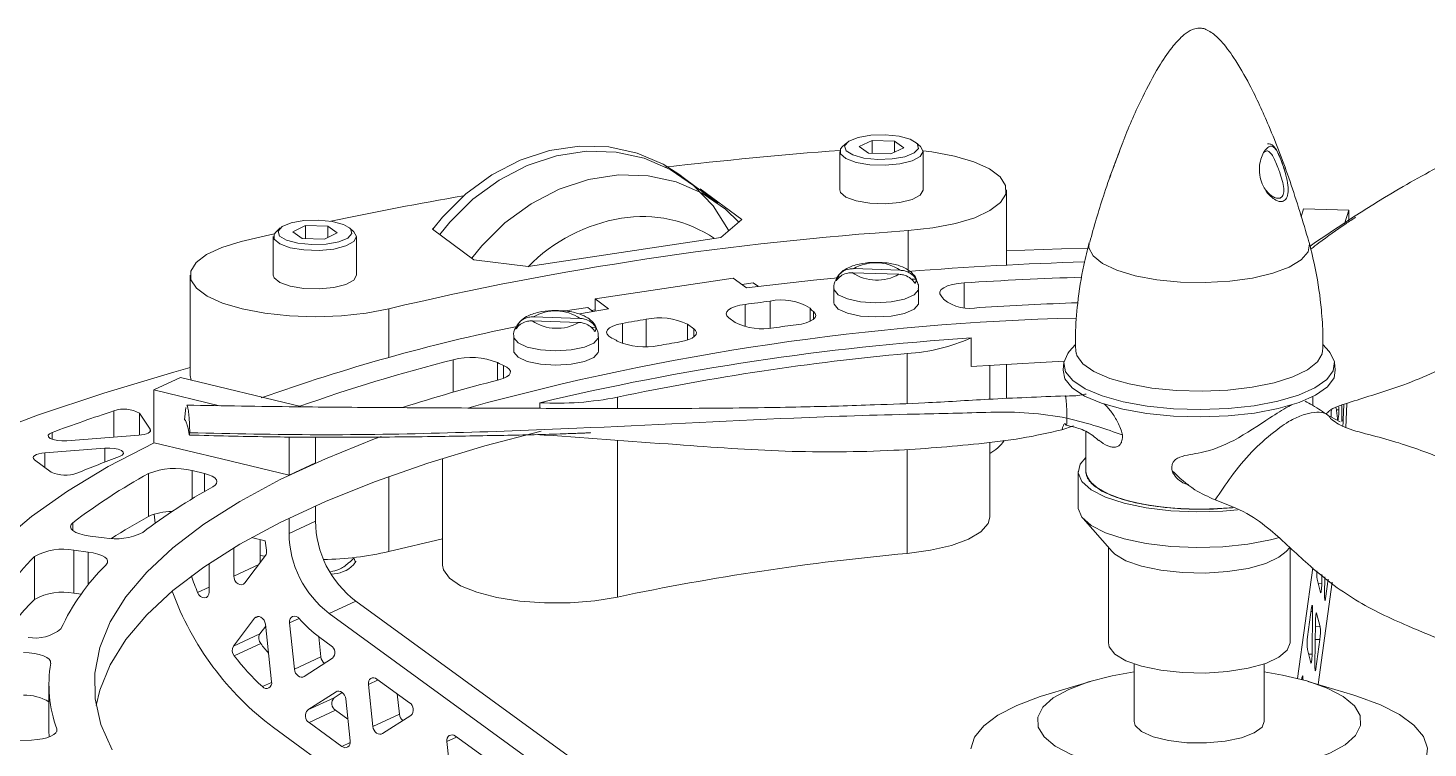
# Model space of a CAD drawing. Header units: millimetres. Extents: x 30 to 313, y 16 to 167.
# Drawn here: x 92.88 to 139.13, y 143.28 to 167.05 of the extents above; entities that cross this region are included whole.
import ezdxf

# ---------------------------------------------------------------- set-up
doc = ezdxf.new("R2010")
doc.units = ezdxf.units.MM

msp = doc.modelspace()

# ---------------------------------------------------------------- linework, layer by layer
at = {"color": 7, "linetype": 'Continuous', "lineweight": 15}
for p, q in [((120.338, 163.14), (120.769, 163.34)), ((121.504, 163.316), (120.769, 163.34)), ((120.769, 162.912), (120.769, 163.34)), ((121.504, 163.316), (121.808, 163.091)), ((121.504, 162.95), (121.504, 163.316)), ((119.698, 162.974), (119.698, 161.702)), ((119.927, 163.26), (119.787, 163.136)), ((120.338, 163.14), (120.641, 162.916)), ((120.641, 162.916), (121.377, 162.891)), ((121.808, 163.091), (121.377, 162.891)), ((122.359, 163.136), (122.219, 163.26)), ((122.448, 161.702), (122.448, 162.974)), ((114.61, 162.045), (114.375, 162.218)), ((115.667, 161.263), (114.61, 162.045)), ((116.453, 160.727), (115.082, 161.74)), ((115.082, 161.74), (115.215, 161.597)), ((125.198, 159.222), (125.198, 161.702)), ((135.013, 161.083), (134.934, 160.818)), ((135.013, 161.083), (136.506, 161.033)), ((136.506, 161.033), (136.369, 160.579)), ((136.506, 160.666), (136.506, 161.033)), ((101.62, 160.324), (102.044, 160.526)), ((102.78, 160.504), (102.044, 160.526)), ((102.044, 160.097), (102.044, 160.526)), ((102.78, 160.504), (103.093, 160.281)), ((102.78, 160.132), (102.78, 160.504)), ((116.453, 160.727), (115.77, 160.128)), ((101.013, 160.258), (99.916, 159.997)), ((100.981, 160.161), (100.981, 158.888)), ((101.211, 160.447), (101.07, 160.323)), ((101.62, 160.324), (101.933, 160.101)), ((101.933, 160.101), (102.669, 160.079)), ((103.093, 160.281), (102.669, 160.079)), ((103.643, 160.323), (103.502, 160.447)), ((103.731, 158.888), (103.731, 160.161)), ((106.305, 160.472), (106.236, 160.411)), ((106.236, 160.411), (107.607, 159.397)), ((115.77, 160.128), (109.405, 159.171)), ((109.405, 159.171), (107.607, 159.397)), ((120.148, 159.104), (121.69, 159.052)), ((98.231, 158.888), (98.231, 155.588)), ((111.613, 158.107), (116.171, 158.792)), ((116.171, 158.792), (116.612, 158.466)), ((116.836, 158.64), (116.454, 158.583)), ((116.836, 158.64), (117.005, 158.515)), ((119.621, 158.838), (119.709, 158.835)), ((121.65, 158.919), (120.108, 158.971)), ((122.05, 158.757), (122.217, 158.752)), ((122.244, 158.685), (122.243, 158.689)), ((119.499, 158.446), (119.499, 157.974)), ((122.299, 157.974), (122.299, 158.446)), ((111.366, 157.818), (110.625, 157.707)), ((112.054, 157.781), (111.092, 157.607)), ((111.54, 157.689), (111.366, 157.818)), ((111.495, 157.723), (111.613, 157.743)), ((112.054, 157.781), (111.613, 158.107)), ((111.613, 158.107), (111.613, 157.702)), ((122.292, 157.928), (122.299, 157.974)), ((111.073, 157.329), (109.531, 157.381)), ((109.571, 157.514), (111.112, 157.462)), ((114.868, 157.12), (114.663, 157.272)), ((116.236, 157.325), (116.03, 157.477)), ((108.922, 156.856), (108.922, 156.384)), ((109.044, 157.248), (109.131, 157.246)), ((111.472, 157.167), (111.64, 157.162)), ((111.667, 157.095), (111.666, 157.1)), ((111.722, 156.384), (111.722, 156.856)), ((124.034, 156.817), (124.034, 155.874)), ((111.715, 156.338), (111.722, 156.384)), ((127.483, 156.599), (127.276, 156.365)), ((135.859, 156.365), (135.653, 156.598)), ((124.649, 154.793), (124.649, 155.915)), ((125.198, 154.817), (125.198, 155.949)), ((127.098, 156.003), (127.07, 155.758)), ((136.065, 155.758), (136.033, 156.006)), ((97.034, 155.1), (97.91, 155.506)), ((97.91, 155.506), (101.934, 154.541)), ((97.034, 153.352), (97.034, 155.1)), ((97.034, 155.1), (99.206, 154.579)), ((98.05, 154.115), (98.092, 154.515)), ((109.789, 154.676), (109.789, 154.492)), ((135.318, 154.588), (135.318, 154.878)), ((135.318, 154.588), (135.318, 154.878)), ((135.318, 154.588), (135.318, 154.878)), ((136.098, 154.508), (136.136, 154.153)), ((136.181, 154.443), (136.181, 154.543)), ((136.281, 154.052), (136.281, 154.585)), ((96.913, 153.802), (96.555, 154.328)), ((136.23, 154.042), (135.778, 154.294)), ((94.155, 153.423), (96.535, 153.602)), ((127.414, 153.913), (127.033, 153.783)), ((127.818, 153.711), (127.818, 152.408)), ((127.818, 153.711), (127.818, 152.408)), ((127.818, 153.711), (127.818, 152.408)), ((93.437, 153.027), (95.419, 153.176)), ((99.267, 152.82), (97.04, 153.354)), ((101.499, 153.547), (101.499, 152.285)), ((102.375, 153.541), (102.375, 152.691)), ((124.649, 150.903), (124.649, 153.369)), ((93.646, 152.386), (93.092, 152.796)), ((101.499, 152.285), (99.267, 152.82)), ((101.499, 152.285), (102.375, 152.691)), ((106.572, 152.835), (106.572, 149.313)), ((96.855, 150.924), (96.855, 152.338)), ((98.704, 152.34), (98.297, 152.437)), ((127.568, 152.408), (127.568, 151.229)), ((102.375, 151.273), (102.375, 150.769)), ((97.08, 150.702), (97.046, 151.001)), ((101.499, 150.866), (101.499, 150.363)), ((127.731, 150.852), (128.69, 149.768)), ((101.499, 150.363), (102.375, 150.769)), ((95.394, 150.214), (94.926, 150.273)), ((99.675, 148.955), (99.675, 149.887)), ((100.262, 150.225), (100.711, 150.117)), ((100.551, 149.404), (100.551, 150.155)), ((106.572, 150.179), (104.797, 149.766)), ((128.568, 149.906), (128.568, 146.751)), ((134.445, 149.768), (134.561, 149.898)), ((134.568, 146.751), (134.568, 149.892)), ((93.091, 148.183), (93.091, 149.598)), ((94.863, 149.746), (94.395, 149.805)), ((94.395, 148.391), (94.395, 149.805)), ((100.719, 149.628), (100.041, 148.727)), ((103.634, 149.322), (103.709, 149.439)), ((103.645, 149.568), (103.645, 149.552)), ((98.863, 148.428), (98.863, 149.372)), ((135.321, 149.23), (134.819, 145.574)), ((135.616, 148.702), (135.62, 149.006)), ((135.708, 148.348), (135.716, 148.934)), ((135.462, 148.853), (135.576, 148.411)), ((135.494, 145.379), (135.956, 148.754)), ((135.742, 148.216), (135.829, 148.849)), ((94.633, 148.361), (94.395, 148.391)), ((102.827, 147.724), (103.703, 148.13)), ((103.703, 148.13), (123.482, 133.735)), ((100.357, 147.563), (99.663, 146.641)), ((102.827, 147.724), (122.2, 133.624)), ((135.281, 147.92), (135.148, 146.951)), ((135.298, 146.377), (135.316, 147.787)), ((135.447, 147.725), (135.562, 147.283)), ((100.728, 147.299), (100.539, 147.047)), ((100.923, 145.464), (100.721, 147.365)), ((101.677, 145.877), (101.514, 147.411)), ((135.389, 146.024), (135.407, 147.434)), ((99.663, 146.641), (100.539, 147.047)), ((99.69, 146.319), (100.566, 146.725)), ((102.553, 146.283), (102.482, 146.953)), ((102.512, 146.931), (102.89, 146.656)), ((135.424, 145.892), (135.557, 146.86)), ((101.677, 145.877), (102.553, 146.283)), ((102.934, 146.24), (102.001, 145.641)), ((135.143, 146.528), (135.258, 146.087)), ((129.418, 146.053), (129.418, 144.158)), ((133.718, 144.158), (133.718, 146.053)), ((93.568, 145.384), (93.568, 143.969)), ((104.269, 143.99), (104.122, 145.375)), ((104.402, 145.555), (105.483, 144.769)), ((127.974, 145.479), (126.496, 145.032)), ((134.962, 145.595), (134.955, 145.538)), ((136.639, 145.032), (135.162, 145.479)), ((103.052, 145.132), (102.118, 144.533)), ((102.118, 144.533), (102.994, 144.939)), ((103.259, 145.109), (102.994, 144.939)), ((103.523, 143.511), (103.376, 144.896)), ((105.145, 144.396), (105.074, 145.066)), ((102.163, 144.117), (103.038, 144.523)), ((103.447, 144.226), (103.038, 144.523)), ((104.269, 143.99), (105.145, 144.396)), ((105.527, 144.353), (104.593, 143.754)), ((113.558, 134.801), (100.983, 143.953)), ((103.243, 143.331), (102.163, 144.117)), ((133.643, 143.971), (133.718, 144.158)), ((92.995, 143.538), (92.501, 143.511)), ((106.862, 142.103), (106.715, 143.488)), ((106.995, 143.668), (108.075, 142.882))]:
    msp.add_line(p, q, dxfattribs=at)
at = {"color": 8, "linetype": 'Continuous', "lineweight": 15}
for p, q in [((121.95, 160.358), (121.95, 159.056)), ((122.292, 158.399), (122.299, 158.445)), ((123.801, 157.826), (123.801, 158.633)), ((104.797, 157.78), (104.797, 156.171)), ((116.571, 157.19), (116.571, 157.924)), ((117.392, 157.139), (117.392, 158.03)), ((118.713, 157.366), (118.713, 157.796)), ((112.519, 156.629), (112.519, 157.297)), ((113.3, 156.526), (113.3, 157.432)), ((114.663, 156.747), (114.663, 157.272)), ((118.821, 157.431), (118.821, 157.687)), ((111.715, 156.809), (111.722, 156.855)), ((114.868, 156.846), (114.868, 157.12)), ((106.919, 155.024), (106.919, 156.095)), ((108.388, 155.421), (108.388, 156.001)), ((108.587, 155.482), (108.587, 155.907)), ((121.918, 156.3), (121.918, 154.65)), ((112.352, 154.862), (112.352, 154.488)), ((95.716, 153.54), (95.716, 154.41)), ((96.555, 153.604), (96.555, 154.328)), ((136.105, 154.445), (136.181, 154.443)), ((136.281, 154.099), (136.328, 154.098)), ((93.673, 153.474), (93.673, 153.697)), ((96.913, 153.728), (96.913, 153.802)), ((95.419, 152.719), (95.419, 153.176)), ((112.352, 153.435), (112.352, 148.262)), ((121.918, 153.135), (121.918, 149.7)), ((93.437, 152.54), (93.437, 153.027)), ((98.297, 151.503), (98.297, 152.437)), ((98.704, 151.743), (98.704, 152.34)), ((104.797, 149.766), (104.797, 152.24)), ((94.361, 150.453), (94.361, 150.716)), ((94.863, 148.663), (94.863, 149.746)), ((99.675, 148.955), (100.501, 149.338)), ((98.481, 148.409), (98.863, 148.586)), ((135.5, 148.706), (135.616, 148.702)), ((135.711, 148.217), (135.742, 148.216)), ((100.357, 147.563), (100.489, 147.624)), ((101.514, 147.411), (101.831, 147.558)), ((135.263, 147.789), (135.316, 147.787)), ((135.433, 147.725), (135.447, 147.725)), ((135.406, 147.288), (135.562, 147.283)), ((135.4, 146.865), (135.557, 146.86)), ((135.181, 146.381), (135.298, 146.377)), ((135.392, 145.893), (135.424, 145.892)), ((100.619, 145.305), (100.924, 145.446)), ((104.122, 145.375), (104.444, 145.525)), ((103.052, 145.132), (103.088, 145.149)), ((93.827, 143.828), (93.827, 143.906)), ((103.243, 143.331), (103.524, 143.461)), ((106.715, 143.488), (107.037, 143.638))]:
    msp.add_line(p, q, dxfattribs=at)
at = {"color": 7, "linetype": 'Continuous', "lineweight": 15, "flags": 128}
for points in [[(121.195, 163.522), (120.719, 163.507), (120.297, 163.432), (119.994, 163.309), (119.854, 163.157), (119.9, 162.998), (120.125, 162.857), (120.493, 162.756), (120.951, 162.709), (121.426, 162.725), (121.848, 162.8), (122.152, 162.923), (122.292, 163.075), (122.246, 163.234), (122.021, 163.374), (121.652, 163.476), (121.195, 163.522)], [(114.375, 162.218), (113.859, 162.55), (112.998, 162.921), (112.067, 163.124), (111.094, 163.151), (110.106, 163.003), (109.132, 162.683), (108.202, 162.2), (107.341, 161.57), (106.575, 160.809), (106.246, 160.403)], [(116.032, 160.357), (116.022, 160.376), (115.509, 161.173), (114.86, 161.846), (114.094, 162.376), (113.233, 162.748), (112.302, 162.95), (111.329, 162.977), (110.341, 162.829), (109.367, 162.509), (108.437, 162.027), (107.576, 161.396), (106.81, 160.636), (106.481, 160.229)], [(106.481, 160.229), (106.81, 160.636), (107.576, 161.396), (108.437, 162.027), (109.367, 162.509), (110.341, 162.829), (111.329, 162.977), (112.302, 162.95), (113.233, 162.748), (114.094, 162.376), (114.61, 162.045)], [(119.787, 163.136), (119.723, 163.062), (119.719, 162.894), (119.898, 162.736), (120.236, 162.611), (120.687, 162.534), (121.189, 162.518), (121.676, 162.563), (122.082, 162.663), (122.351, 162.806), (122.448, 162.971), (122.359, 163.136)], [(121.95, 160.358), (122.769, 160.448), (123.513, 160.593), (124.151, 160.786), (124.655, 161.02), (125.002, 161.283), (125.177, 161.564), (125.173, 161.852), (124.99, 162.133), (124.635, 162.395), (124.125, 162.626), (123.482, 162.818), (122.733, 162.96), (122.446, 162.998)], [(107.538, 159.448), (107.867, 159.854), (108.633, 160.615), (109.494, 161.245), (110.425, 161.727), (111.398, 162.047), (112.386, 162.196), (113.36, 162.169), (114.29, 161.966), (115.151, 161.594), (115.917, 161.064), (116.355, 160.64)], [(119.698, 161.702), (119.719, 161.621), (119.898, 161.463), (120.236, 161.338), (120.687, 161.262), (121.189, 161.245), (121.676, 161.29), (122.082, 161.39), (122.351, 161.533), (122.448, 161.698), (122.448, 161.702)], [(102.463, 160.709), (101.988, 160.692), (101.569, 160.615), (101.27, 160.491), (101.136, 160.338), (101.188, 160.18), (101.418, 160.04), (101.791, 159.94), (102.25, 159.896), (102.725, 159.913), (103.144, 159.99), (103.443, 160.114), (103.577, 160.267), (103.525, 160.425), (103.295, 160.565), (102.922, 160.665), (102.463, 160.709)], [(101.07, 160.323), (101.004, 160.243), (101.006, 160.074), (101.191, 159.918), (101.534, 159.794), (101.987, 159.72), (102.491, 159.705), (102.976, 159.752), (103.377, 159.854), (103.641, 159.998), (103.731, 160.163), (103.643, 160.323)], [(99.916, 159.997), (99.278, 159.803), (98.774, 159.57), (98.427, 159.307), (98.252, 159.026), (98.256, 158.738), (98.439, 158.457), (98.794, 158.195), (99.304, 157.963), (99.948, 157.772), (100.697, 157.63), (101.518, 157.542), (102.376, 157.513), (103.233, 157.545), (104.052, 157.635), (104.797, 157.78)], [(127.928, 159.777), (127.022, 159.754), (125.198, 159.69)], [(130.168, 158.735), (129.453, 158.867), (128.844, 159.049), (128.372, 159.271), (128.06, 159.523), (127.924, 159.792), (127.934, 159.972)], [(100.981, 158.888), (101.006, 158.802), (101.191, 158.645), (101.534, 158.521), (101.987, 158.447), (102.491, 158.432), (102.976, 158.479), (103.377, 158.581), (103.641, 158.725), (103.731, 158.888)], [(119.633, 158.806), (118.823, 158.724), (116.612, 158.466)], [(123.801, 158.633), (123.6, 158.612), (123.416, 158.578), (123.258, 158.532), (123.132, 158.475), (123.045, 158.411), (122.999, 158.343), (122.998, 158.273), (123.041, 158.204)], [(116.571, 157.924), (116.393, 157.893), (116.236, 157.851), (116.108, 157.799), (116.015, 157.739), (115.958, 157.675), (115.942, 157.608), (115.966, 157.541), (116.03, 157.477)], [(119.499, 157.974), (119.504, 157.935), (119.641, 157.769), (119.948, 157.632), (120.384, 157.54), (120.889, 157.508), (121.395, 157.538), (121.834, 157.627), (122.148, 157.763), (122.292, 157.928)], [(112.519, 157.297), (112.345, 157.258), (112.199, 157.207), (112.088, 157.147), (112.018, 157.081), (111.99, 157.012), (112.007, 156.942), (112.067, 156.874), (112.169, 156.813)], [(118.248, 157.247), (118.428, 157.276), (118.586, 157.317), (118.717, 157.368), (118.815, 157.426), (118.876, 157.49), (118.898, 157.556), (118.879, 157.623), (118.821, 157.687)], [(114.408, 156.685), (114.569, 156.719), (114.708, 156.763), (114.82, 156.814), (114.9, 156.872), (114.946, 156.933), (114.956, 156.997), (114.93, 157.06), (114.868, 157.12)], [(108.922, 156.384), (108.927, 156.345), (109.064, 156.18), (109.371, 156.042), (109.806, 155.951), (110.311, 155.918), (110.818, 155.948), (111.257, 156.037), (111.57, 156.173), (111.715, 156.338)], [(129.852, 154.566), (129.055, 154.709), (128.361, 154.903), (127.799, 155.139), (127.39, 155.409), (127.153, 155.7), (127.097, 156.001), (127.223, 156.3), (127.276, 156.365)], [(135.859, 156.365), (135.886, 156.334), (136.033, 156.036), (135.998, 155.735), (135.781, 155.442), (135.392, 155.169), (134.847, 154.928), (134.167, 154.729), (133.38, 154.579), (132.52, 154.486), (131.62, 154.452), (130.719, 154.479), (129.852, 154.566)], [(108.425, 155.43), (108.571, 155.476), (108.686, 155.531), (108.767, 155.592), (108.81, 155.657), (108.812, 155.724), (108.774, 155.79), (108.698, 155.851), (108.587, 155.907)], [(127.104, 156.045), (126.316, 156.009), (124.034, 155.874)], [(130.005, 155.16), (129.257, 155.296), (128.61, 155.481), (128.092, 155.706), (127.726, 155.962), (127.528, 156.238), (127.509, 156.298)], [(135.625, 156.292), (135.473, 156.028), (135.146, 155.765), (134.663, 155.531), (134.045, 155.336), (133.318, 155.188), (132.515, 155.094), (131.671, 155.057), (130.821, 155.079), (130.005, 155.16)], [(98.231, 155.839), (97.692, 155.689), (95.378, 154.997), (93.192, 154.262), (91.14, 153.484), (89.229, 152.667), (87.467, 151.814), (85.859, 150.928), (84.411, 150.012), (83.129, 149.068), (82.016, 148.101), (81.077, 147.114), (80.314, 146.11), (79.731, 145.093), (79.33, 144.066)], [(98.231, 155.588), (98.232, 155.577), (98.262, 155.421)], [(129.842, 154.322), (129.041, 154.466), (128.343, 154.661), (127.777, 154.899), (127.366, 155.17), (127.128, 155.463), (127.07, 155.757)], [(136.065, 155.757), (136.023, 155.498), (135.806, 155.203), (135.414, 154.929), (134.865, 154.687), (134.182, 154.486), (133.391, 154.336), (132.525, 154.242), (131.621, 154.207), (130.714, 154.235), (129.842, 154.322)], [(136.328, 154.098), (136.34, 154.372), (136.35, 154.611)], [(136.411, 153.853), (136.412, 153.863), (136.446, 154.645)], [(135.934, 154.437), (135.931, 154.386), (135.924, 154.22)], [(136.181, 154.443), (136.18, 154.366), (136.176, 154.289), (136.171, 154.218), (136.164, 154.162), (136.156, 154.124), (136.149, 154.11), (136.142, 154.12), (136.136, 154.153)], [(93.673, 153.697), (93.588, 153.653), (93.547, 153.602), (93.556, 153.55), (93.613, 153.501), (93.713, 153.461), (93.846, 153.432), (93.998, 153.419), (94.155, 153.423)], [(104.543, 153.561), (104.327, 153.482), (102.699, 152.829), (101.211, 152.139), (99.871, 151.417), (98.686, 150.665), (97.661, 149.888), (96.801, 149.088), (96.11, 148.271), (95.593, 147.439), (95.25, 146.598), (95.084, 145.75), (95.096, 144.901), (95.286, 144.054), (95.653, 143.214)], [(109.829, 153.743), (107.973, 153.252), (106.088, 152.681), (104.327, 152.067), (102.699, 151.414), (101.211, 150.725), (99.871, 150.003), (98.686, 149.251), (97.661, 148.473), (96.801, 147.674), (96.11, 146.857), (95.593, 146.025), (95.25, 145.184), (95.129, 144.676)], [(96.913, 153.802), (96.925, 153.769), (96.918, 153.737), (96.892, 153.705), (96.848, 153.676), (96.788, 153.65), (96.714, 153.629), (96.628, 153.612), (96.535, 153.602)], [(97.04, 153.354), (95.529, 152.573), (94.177, 151.76), (92.99, 150.919), (91.973, 150.053)], [(95.903, 152.903), (95.987, 152.947), (96.027, 152.998), (96.018, 153.05), (95.96, 153.098), (95.86, 153.139), (95.728, 153.167), (95.576, 153.18), (95.419, 153.176)], [(93.092, 152.796), (93.057, 152.831), (93.047, 152.867), (93.062, 152.904), (93.1, 152.939), (93.16, 152.97), (93.239, 152.995), (93.333, 153.015), (93.437, 153.027)], [(132.831, 151.142), (132.353, 151.1), (131.491, 151.074), (130.633, 151.111), (129.819, 151.208), (129.086, 151.362), (128.47, 151.564), (127.998, 151.806), (127.694, 152.076), (127.57, 152.361), (127.634, 152.648), (127.818, 152.871)], [(98.704, 152.34), (98.844, 152.299), (98.959, 152.25), (99.045, 152.195), (99.099, 152.136), (99.12, 152.075), (99.106, 152.013), (99.058, 151.953), (98.978, 151.898)], [(127.818, 152.408), (127.84, 152.271), (128.015, 152.007), (128.356, 151.762), (128.847, 151.547), (129.466, 151.372), (130.183, 151.246), (130.964, 151.174), (131.774, 151.159), (132.574, 151.203), (132.67, 151.213)], [(127.818, 152.408), (127.82, 152.361), (127.938, 152.094), (128.225, 151.841), (128.668, 151.615), (129.247, 151.426), (129.935, 151.282), (130.699, 151.192), (131.503, 151.158), (132.311, 151.182), (132.663, 151.212)], [(127.818, 152.408), (127.879, 152.182), (128.111, 151.923), (128.504, 151.687), (129.041, 151.484), (129.695, 151.324), (130.438, 151.216), (131.233, 151.163), (132.044, 151.168), (132.689, 151.215)], [(121.918, 149.7), (122.696, 149.806), (123.383, 149.967), (123.946, 150.175), (124.356, 150.419), (124.593, 150.687), (124.649, 150.903)], [(134.219, 150.231), (133.927, 150.152), (133.177, 150.008), (132.353, 149.922), (131.491, 149.896), (130.633, 149.933), (129.819, 150.03), (129.086, 150.183), (128.47, 150.385), (127.998, 150.627), (127.694, 150.897), (127.57, 151.182), (127.568, 151.229)], [(94.361, 150.716), (94.301, 150.652), (94.28, 150.585), (94.3, 150.519), (94.36, 150.454), (94.457, 150.396), (94.587, 150.344), (94.746, 150.303), (94.926, 150.273)], [(95.46, 149.331), (95.502, 149.393), (95.507, 149.456), (95.477, 149.519), (95.412, 149.578), (95.313, 149.633), (95.186, 149.68), (95.034, 149.718), (94.863, 149.746)], [(100.709, 149.614), (100.697, 149.616), (100.551, 149.638)], [(134.445, 149.768), (134.203, 149.573), (133.764, 149.369), (133.187, 149.209), (132.508, 149.101), (131.77, 149.053), (131.019, 149.067), (130.303, 149.144), (129.666, 149.277), (129.149, 149.459), (128.784, 149.678), (128.69, 149.768)], [(99.675, 148.955), (99.685, 148.88), (99.714, 148.808), (99.758, 148.745), (99.815, 148.698), (99.877, 148.671), (99.94, 148.667), (99.996, 148.687), (100.041, 148.727)], [(106.572, 149.313), (106.6, 149.16), (106.796, 148.888), (107.169, 148.637), (107.699, 148.42), (108.362, 148.248), (109.122, 148.129), (109.943, 148.07), (110.783, 148.073), (111.599, 148.138), (112.352, 148.262)], [(135.576, 148.411), (135.582, 148.4), (135.588, 148.405), (135.595, 148.427), (135.601, 148.464), (135.607, 148.514), (135.611, 148.573), (135.615, 148.637), (135.616, 148.702)], [(98.481, 148.409), (98.522, 148.337), (98.578, 148.281), (98.643, 148.246), (98.71, 148.236), (98.771, 148.252), (98.82, 148.293), (98.852, 148.354), (98.863, 148.428)], [(135.742, 148.216), (135.736, 148.179), (135.73, 148.157), (135.723, 148.152), (135.718, 148.163), (135.713, 148.191), (135.71, 148.233), (135.708, 148.287), (135.708, 148.348)], [(100.357, 147.563), (100.4, 147.602), (100.453, 147.622), (100.512, 147.621), (100.571, 147.599), (100.627, 147.558), (100.673, 147.502), (100.705, 147.436), (100.721, 147.365)], [(101.84, 147.548), (101.788, 147.595), (101.73, 147.624), (101.67, 147.633), (101.615, 147.621), (101.568, 147.589), (101.534, 147.541), (101.515, 147.48), (101.514, 147.411)], [(135.281, 147.92), (135.287, 147.957), (135.294, 147.979), (135.3, 147.984), (135.306, 147.973), (135.311, 147.945), (135.314, 147.903), (135.316, 147.849), (135.316, 147.787)], [(135.447, 147.725), (135.442, 147.736), (135.435, 147.731), (135.429, 147.709), (135.422, 147.672), (135.417, 147.622), (135.412, 147.563), (135.409, 147.499), (135.407, 147.434)], [(134.568, 146.751), (134.477, 146.506), (134.203, 146.273), (133.764, 146.07), (133.187, 145.909), (132.508, 145.801), (131.77, 145.753), (131.019, 145.768), (130.303, 145.844), (129.666, 145.977), (129.149, 146.159), (128.784, 146.378), (128.593, 146.621), (128.568, 146.751)], [(93.625, 146.081), (93.618, 146.144), (93.574, 146.206), (93.496, 146.264), (93.387, 146.316), (93.25, 146.36), (93.09, 146.395), (92.913, 146.419), (92.727, 146.431)], [(135.298, 146.377), (135.296, 146.312), (135.293, 146.248), (135.288, 146.189), (135.282, 146.139), (135.276, 146.102), (135.27, 146.08), (135.263, 146.075), (135.258, 146.087)], [(101.677, 145.877), (101.69, 145.814), (101.716, 145.754), (101.754, 145.702), (101.799, 145.66), (101.851, 145.631), (101.904, 145.618), (101.955, 145.622), (102.001, 145.641)], [(129.418, 145.791), (128.692, 145.662), (127.912, 145.46), (127.256, 145.214), (126.748, 144.932), (126.403, 144.623), (126.234, 144.299), (126.247, 143.97), (126.442, 143.647), (126.81, 143.342), (127.341, 143.065), (128.016, 142.824), (128.811, 142.629), (129.701, 142.487), (130.654, 142.401), (131.638, 142.375), (132.62, 142.409), (133.566, 142.504), (134.444, 142.654), (135.224, 142.856), (135.879, 143.102), (136.388, 143.384), (136.732, 143.693), (136.732, 143.693)], [(136.732, 143.693), (136.901, 144.017), (136.888, 144.346), (136.694, 144.669), (136.325, 144.974), (135.794, 145.251), (135.12, 145.492), (134.324, 145.686), (133.718, 145.791)], [(135.424, 145.892), (135.417, 145.854), (135.411, 145.832), (135.405, 145.827), (135.399, 145.839), (135.394, 145.867), (135.391, 145.909), (135.389, 145.963), (135.389, 146.024)], [(104.402, 145.555), (104.351, 145.584), (104.298, 145.597), (104.247, 145.593), (104.201, 145.574), (104.163, 145.54), (104.137, 145.493), (104.123, 145.437), (104.122, 145.375)], [(134.962, 145.595), (134.969, 145.633), (134.975, 145.655), (134.982, 145.66), (134.987, 145.648), (134.992, 145.62), (134.995, 145.578), (134.997, 145.527)], [(103.052, 145.132), (103.098, 145.151), (103.149, 145.155), (103.202, 145.142), (103.253, 145.113), (103.299, 145.071), (103.336, 145.018), (103.362, 144.959), (103.376, 144.896)], [(126.496, 145.032), (126.31, 144.974), (125.544, 144.685), (124.92, 144.361), (124.452, 144.009), (124.15, 143.637), (124.022, 143.254)], [(138.856, 142.511), (139.071, 142.89), (139.111, 143.275), (138.974, 143.657), (138.663, 144.029), (138.185, 144.379), (137.553, 144.702), (136.78, 144.989), (136.639, 145.032)], [(93.827, 143.906), (93.831, 143.842), (93.799, 143.78), (93.732, 143.72), (93.633, 143.666), (93.504, 143.619), (93.351, 143.581), (93.179, 143.554), (92.995, 143.538)], [(93.58, 143.645), (93.569, 143.85), (93.568, 143.969)], [(104.593, 143.754), (104.547, 143.735), (104.496, 143.731), (104.443, 143.744), (104.392, 143.773), (104.346, 143.815), (104.309, 143.868), (104.283, 143.927), (104.269, 143.99)], [(129.418, 144.158), (129.454, 144.026), (129.665, 143.824), (130.044, 143.652), (130.559, 143.525), (131.163, 143.454), (131.804, 143.446), (132.423, 143.5), (132.966, 143.614), (133.386, 143.775), (133.643, 143.971)], [(103.243, 143.331), (103.294, 143.302), (103.347, 143.289), (103.398, 143.293), (103.444, 143.312), (103.482, 143.347), (103.509, 143.393), (103.522, 143.449), (103.523, 143.511)], [(106.995, 143.668), (106.944, 143.697), (106.891, 143.71), (106.84, 143.706), (106.794, 143.687), (106.756, 143.653), (106.729, 143.606), (106.715, 143.55), (106.715, 143.488)]]:
    msp.add_lwpolyline(points, dxfattribs=at)
at = {"color": 8, "linetype": 'Continuous', "lineweight": 15, "flags": 128}
for points in [[(135.201, 159.973), (135.212, 159.926), (135.165, 159.654), (134.938, 159.392), (134.542, 159.154), (133.997, 158.951), (133.33, 158.794), (132.575, 158.69), (131.769, 158.644), (130.953, 158.66), (130.168, 158.735)], [(119.499, 158.445), (119.504, 158.406), (119.641, 158.241), (119.948, 158.103), (120.384, 158.012), (120.889, 157.979), (121.395, 158.009), (121.834, 158.099), (122.148, 158.235), (122.292, 158.399)], [(108.922, 156.855), (108.927, 156.816), (109.064, 156.651), (109.371, 156.513), (109.806, 156.422), (110.311, 156.389), (110.818, 156.419), (111.257, 156.509), (111.57, 156.645), (111.715, 156.809)]]:
    msp.add_lwpolyline(points, dxfattribs=at)
at = {"color": 7, "linetype": 'Continuous', "lineweight": 15}
for centre, radius, start, end in [((130.53, 19.553), 143.863, 94.31652, 96.62129), ((125.951, 51.374), 111.706, 99.628, 101.91984), ((113.399, 155.222), 5.621, 99.4188, 135.415), ((113.18, 156.577), 4.248, 55.9367, 99.5008), ((128.934, 55.542), 105.049, 93.81246, 103.28379), ((120.878, 157.851), 1.449, 55.9427, 120.2273), ((131.413, 37.963), 121.418, 91.72081, 94.47015), ((119.751, 158.727), 0.171, 139.4236, 187.0813), ((120.92, 160.172), 1.449, 235.9427, 300.2273), ((122.047, 158.73), 0.171, 319.4236, 7.0813), ((131.466, 40.735), 118.147, 91.83272, 93.7195), ((122.737, 157.901), 0.429, 26.3088, 44.8243), ((129.886, 57.705), 101.1, 97.0989, 97.56771), ((117.77, 156.311), 1.76, 57.5804, 102.4059), ((119.186, 158.153), 0.592, 217.0336, 231.969), ((124.015, 159.256), 1.468, 232.5113, 281.2207), ((131.465, 47.315), 110.733, 92.02463, 93.70979), ((129.622, 73.681), 83.82, 91.44518, 105.34229), ((110.343, 158.582), 1.449, 235.9427, 300.2273), ((110.301, 156.261), 1.449, 55.9427, 120.2273), ((128.048, 69.878), 88.788, 99.5611, 100.0723), ((113.744, 155.34), 2.139, 64.5758, 101.9909), ((117.141, 159.202), 2.084, 244.2492, 280.3998), ((121.653, 95.779), 62.702, 101.61215, 109.63884), ((109.174, 157.137), 0.171, 139.4236, 187.0813), ((129.452, 72.318), 84.672, 93.66855, 103.4277), ((111.469, 157.141), 0.171, 319.4236, 7.0813), ((111.602, 155.611), 1.329, 56.0517, 64.7542), ((129.99, 63.115), 94.861, 97.11027, 97.55543), ((121.529, 162.482), 6.194, 273.6063, 293.854), ((113.253, 158.712), 2.195, 245.548, 282.0951), ((128.264, 74.541), 83.305, 99.57448, 100.05991), ((120.681, 101.684), 56.125, 104.1931, 109.5945), ((107.51, 153.817), 2.354, 68.119, 104.5392), ((109.231, 157.524), 1.74, 241.022, 248.2916), ((129.439, 73.723), 82.919, 95.20385, 101.8924), ((122.168, 101.462), 55.69, 104.2864, 107.6836), ((110.335, 164.884), 10.223, 266.9388, 281.3768), ((114.42, 97.559), 59.849, 108.21106, 110.28289), ((96.05, 153.492), 0.977, 58.8854, 109.984), ((135.497, 154.094), 0.831, 345.9069, 0.2818), ((123.994, 154.21), 1.374, 298.4682, 325.2655), ((112.8, 107.731), 48.229, 110.5092, 112.3115), ((94.112, 153.386), 1.104, 245.0265, 290.0197), ((106.236, 135.185), 19.551, 118.6737, 127.4007), ((97.73, 150.15), 2.357, 76.0813, 111.7693), ((107.79, 135.827), 18.328, 118.7396, 127.3664), ((107.617, 131.463), 22.238, 118.941, 122.6146), ((97.621, 149.181), 1.904, 89.5962, 113.7067), ((95.759, 152.225), 2.044, 259.7264, 296.3697), ((104.845, 150.393), 3.346, 180.5095, 232.9075), ((105.721, 150.799), 3.346, 180.5095, 232.9075), ((105.087, 150.584), 4.4, 186.0849, 190.1293), ((98.433, 144.129), 7.645, 134.3287, 155.2892), ((94.023, 147.947), 1.896, 78.6677, 119.4335), ((100.526, 149.76), 0.234, 325.7331, 12.2967), ((102.47, 159.862), 10.361, 270.9313, 282.9764), ((129.439, 67.123), 82.919, 95.20385, 101.8924), ((100.478, 144.206), 7.172, 134.3974, 155.2205), ((106.878, 151.872), 9.083, 198.7199, 202.4134), ((102.86, 150.145), 1.13, 271.5626, 313.2182), ((136.849, 149.026), 1.398, 175.7231, 187.1064), ((99.352, 141.941), 8.841, 135.087, 145.3275), ((94.023, 146.532), 1.896, 78.6677, 119.4335), ((106.917, 151.852), 9.88, 200.1058, 233.0864), ((104.95, 150.26), 4.126, 221.0769, 233.7838), ((93.111, 148.262), 1.354, 260.0327, 309.1478), ((133.84, 147.094), 1.732, 352.2501, 6.2812), ((99.899, 146.499), 0.276, 148.9525, 220.6564), ((100.775, 146.905), 0.276, 148.9525, 220.6564), ((107.341, 151.98), 8.575, 217.7987, 220.518), ((102.748, 146.431), 0.266, 314.3173, 57.7976), ((136.865, 146.718), 1.732, 172.2501, 186.2812), ((106.266, 151.408), 8.316, 217.7345, 227.2231), ((102.866, 146.316), 0.315, 186.1191, 231.3865), ((97.911, 145.382), 4.342, 170.7339, 199.8712), ((100.752, 145.421), 0.177, 221.1397, 14.2871), ((92.797, 143.562), 1.457, 58.0679, 92.777), ((103.18, 144.748), 0.266, 134.3173, 237.7976), ((105.341, 144.544), 0.266, 314.3173, 57.7976), ((102.304, 144.342), 0.266, 134.3173, 237.7976), ((105.458, 144.429), 0.315, 186.1191, 231.3865)]:
    msp.add_arc(centre, radius, start, end, dxfattribs=at)
for points, knots in [([(131.568, 167.048), (131.502, 167.041), (131.395, 167.028), (131.207, 166.937), (130.955, 166.747), (130.604, 166.346), (130.159, 165.673), (129.629, 164.651), (129.243, 163.81), (129.056, 163.294), (129.045, 163.264)], [0, 0, 0, 0, 0.040178, 0.064957, 0.129351, 0.238684, 0.404552, 0.646723, 0.979444, 1, 1, 1, 1]), ([(135.193, 159.991), (134.993, 160.659), (134.605, 161.956), (133.943, 163.683), (133.319, 165.047), (132.787, 165.983), (132.359, 166.563), (132.037, 166.87), (131.808, 167.001), (131.669, 167.044), (131.594, 167.047), (131.568, 167.048)], [0, 0, 0, 0, 0.257252, 0.499033, 0.683679, 0.812292, 0.896444, 0.949021, 0.973743, 0.990969, 1, 1, 1, 1]), ([(129.045, 163.264), (128.821, 162.679), (128.408, 161.602), (128.095, 160.487), (127.951, 159.978)], [0, 0, 0, 0, 0.5431252, 1, 1, 1, 1]), ([(149.221, 163.275), (148.47, 162.621), (146.967, 161.315), (144.567, 159.304), (142.273, 157.475), (140.099, 155.999), (138.486, 155.299), (137.258, 154.918), (136.497, 154.677), (135.911, 154.487), (135.797, 154.339), (135.767, 154.301)], [0, 0, 0, 0, 0.1928065, 0.3855801, 0.5782697, 0.7052347, 0.8323976, 0.8825467, 0.9327751, 0.9828101, 1, 1, 1, 1]), ([(128.95, 163.021), (128.912, 162.919), (128.837, 162.713), (128.729, 162.434), (128.651, 162.239), (128.632, 162.147), (128.625, 162.111)], [0, 0, 0, 0, 0.254936, 0.512394, 0.80621, 1, 1, 1, 1]), ([(133.652, 161.903), (133.636, 161.946), (133.582, 162.092), (133.544, 162.357), (133.579, 162.658), (133.667, 162.898), (133.781, 163.069), (133.899, 163.154), (134.011, 163.141), (134.115, 163.028), (134.216, 162.831), (134.308, 162.595), (134.399, 162.32), (134.478, 162.016), (134.517, 161.702), (134.485, 161.464), (134.386, 161.337), (134.251, 161.308), (134.09, 161.359), (133.911, 161.493), (133.754, 161.684), (133.681, 161.842), (133.652, 161.903)], [0, 0, 0, 0, 0.024502, 0.082024, 0.133948, 0.184392, 0.236394, 0.289426, 0.342191, 0.394005, 0.444067, 0.493218, 0.532765, 0.593434, 0.654807, 0.714182, 0.765214, 0.810551, 0.856247, 0.906674, 0.963593, 1, 1, 1, 1]), ([(133.735, 161.74), (133.777, 161.685), (133.866, 161.57), (134.018, 161.465), (134.161, 161.416), (134.279, 161.437), (134.356, 161.544), (134.366, 161.672), (134.354, 161.83), (134.318, 162.016), (134.234, 162.275), (134.142, 162.51), (134.054, 162.712), (133.961, 162.884), (133.872, 162.982), (133.784, 163.003), (133.726, 162.952), (133.699, 162.929)], [0, 0, 0, 0, 0.0647603, 0.1371922, 0.2015539, 0.2643789, 0.334895, 0.4151274, 0.4184203, 0.5068166, 0.5954799, 0.6533262, 0.7246382, 0.7960611, 0.8685555, 0.9412246, 1, 1, 1, 1]), ([(134.428, 162.2), (134.398, 162.308), (134.337, 162.529), (134.213, 162.847), (134.093, 163.077), (133.966, 163.22), (133.859, 163.226), (133.819, 163.228)], [0, 0, 0, 0, 0.215146, 0.43807, 0.677742, 0.878745, 1, 1, 1, 1]), ([(135.23, 159.849), (136.216, 160.517), (137.78, 161.577), (139.626, 162.542), (140.308, 162.899)], [0, 0, 0, 0, 0.630665, 1, 1, 1, 1]), ([(136.736, 160.803), (136.627, 160.73), (136.212, 160.454), (135.719, 160.109), (135.35, 159.822), (135.266, 159.756)], [0, 0, 0, 0, 0.216635, 0.821762, 1, 1, 1, 1]), ([(127.932, 159.966), (127.871, 159.718), (127.707, 159.058), (127.547, 158.041), (127.48, 157.144), (127.479, 156.638), (127.487, 156.463), (127.491, 156.403), (127.497, 156.353), (127.503, 156.32), (127.51, 156.292), (127.514, 156.28)], [0, 0, 0, 0, 0.198465, 0.528846, 0.796979, 0.892528, 0.915638, 0.926846, 0.939997, 0.973711, 1, 1, 1, 1]), ([(135.622, 156.28), (135.628, 156.303), (135.636, 156.332), (135.644, 156.397), (135.647, 156.443), (135.651, 156.506), (135.656, 156.658), (135.655, 157.08), (135.602, 157.908), (135.455, 158.936), (135.276, 159.666), (135.203, 159.966)], [0, 0, 0, 0, 0.057048, 0.071952, 0.082716, 0.094739, 0.119396, 0.196951, 0.415949, 0.759537, 1, 1, 1, 1]), ([(122.243, 158.689), (122.235, 158.718), (122.207, 158.823), (122.08, 158.967), (121.882, 159.118), (121.598, 159.233), (121.213, 159.308), (120.753, 159.32), (120.303, 159.264), (119.967, 159.146), (119.726, 158.99), (119.648, 158.863), (119.62, 158.817)], [0, 0, 0, 0, 0.02906, 0.105115, 0.186728, 0.292693, 0.432058, 0.56772, 0.703106, 0.852153, 0.946822, 1, 1, 1, 1]), ([(119.621, 158.838), (119.633, 158.855), (119.681, 158.926), (119.801, 159.028), (119.977, 159.098), (120.098, 159.102), (120.148, 159.104)], [0, 0, 0, 0, 0.102311, 0.426695, 0.763526, 1, 1, 1, 1]), ([(119.62, 158.817), (119.599, 158.789), (119.527, 158.693), (119.484, 158.55), (119.502, 158.454), (119.504, 158.445)], [0, 0, 0, 0, 0.27062, 0.936214, 1, 1, 1, 1]), ([(120.108, 158.971), (120.059, 158.969), (119.938, 158.965), (119.761, 158.895), (119.641, 158.793), (119.593, 158.723), (119.581, 158.706)], [0, 0, 0, 0, 0.236474, 0.573305, 0.897689, 1, 1, 1, 1]), ([(122.177, 158.619), (122.166, 158.637), (122.118, 158.71), (121.997, 158.82), (121.821, 158.902), (121.7, 158.914), (121.65, 158.919)], [0, 0, 0, 0, 0.102311, 0.426695, 0.763526, 1, 1, 1, 1]), ([(121.69, 159.052), (121.74, 159.047), (121.861, 159.035), (122.037, 158.953), (122.158, 158.843), (122.205, 158.769), (122.217, 158.752)], [0, 0, 0, 0, 0.236474, 0.573305, 0.897689, 1, 1, 1, 1]), ([(122.287, 158.443), (122.291, 158.471), (122.304, 158.554), (122.269, 158.632), (122.244, 158.685)], [0, 0, 0, 0, 0.323779, 1, 1, 1, 1]), ([(111.666, 157.1), (111.658, 157.128), (111.63, 157.233), (111.502, 157.377), (111.305, 157.528), (111.021, 157.643), (110.635, 157.718), (110.175, 157.73), (109.725, 157.674), (109.389, 157.556), (109.149, 157.4), (109.071, 157.273), (109.043, 157.227)], [0, 0, 0, 0, 0.02906, 0.105115, 0.186728, 0.292693, 0.432058, 0.56772, 0.703106, 0.852153, 0.946822, 1, 1, 1, 1]), ([(109.531, 157.381), (109.481, 157.379), (109.36, 157.375), (109.184, 157.305), (109.063, 157.203), (109.015, 157.133), (109.004, 157.116)], [0, 0, 0, 0, 0.236474, 0.573305, 0.897689, 1, 1, 1, 1]), ([(109.044, 157.248), (109.055, 157.265), (109.103, 157.336), (109.224, 157.438), (109.4, 157.508), (109.521, 157.512), (109.571, 157.514)], [0, 0, 0, 0, 0.102311, 0.426695, 0.763526, 1, 1, 1, 1]), ([(111.6, 157.029), (111.588, 157.047), (111.54, 157.12), (111.42, 157.23), (111.243, 157.312), (111.122, 157.324), (111.073, 157.329)], [0, 0, 0, 0, 0.102311, 0.426695, 0.763526, 1, 1, 1, 1]), ([(111.112, 157.462), (111.162, 157.457), (111.283, 157.445), (111.46, 157.363), (111.58, 157.253), (111.628, 157.179), (111.64, 157.162)], [0, 0, 0, 0, 0.236474, 0.573305, 0.897689, 1, 1, 1, 1]), ([(109.043, 157.227), (109.022, 157.199), (108.95, 157.103), (108.907, 156.96), (108.925, 156.864), (108.927, 156.855)], [0, 0, 0, 0, 0.27062, 0.936214, 1, 1, 1, 1]), ([(111.71, 156.853), (111.714, 156.881), (111.727, 156.965), (111.691, 157.042), (111.667, 157.095)], [0, 0, 0, 0, 0.323779, 1, 1, 1, 1]), ([(127.83, 154.965), (127.783, 154.953), (127.59, 154.906), (127.33, 154.9), (127.133, 154.896)], [0, 0, 0, 0, 0.243996, 1, 1, 1, 1]), ([(127.141, 154.903), (126.295, 154.869), (124.747, 154.808), (122.656, 154.672), (121, 154.612), (119.695, 154.569), (118.481, 154.537), (117.106, 154.511), (115.448, 154.493), (113.592, 154.486), (111.746, 154.487), (110.091, 154.491), (108.541, 154.497), (106.772, 154.505), (104.466, 154.519), (101.51, 154.54), (99.325, 154.576), (98.125, 154.595)], [0, 0, 0, 0, 0.088248, 0.161351, 0.218418, 0.259521, 0.296261, 0.343501, 0.401345, 0.467314, 0.535067, 0.591917, 0.638257, 0.695182, 0.774504, 0.876144, 1, 1, 1, 1]), ([(98.125, 154.567), (98.129, 154.576), (98.14, 154.604), (98.161, 154.498), (98.185, 154.338), (98.204, 154.126), (98.215, 153.889), (98.218, 153.753), (98.219, 153.687)], [0, 0, 0, 0, 0.121272, 0.36356, 0.631226, 0.848907, 0.927722, 1, 1, 1, 1]), ([(128.421, 154.64), (128.439, 154.625), (128.495, 154.578), (128.59, 154.473), (128.703, 154.327), (128.81, 154.162), (128.907, 153.976), (128.986, 153.792), (129.017, 153.668), (129.03, 153.614)], [0, 0, 0, 0, 0.077437, 0.236197, 0.390239, 0.548429, 0.708631, 0.873294, 1, 1, 1, 1]), ([(130.671, 152.432), (130.666, 152.493), (130.657, 152.592), (130.703, 152.721), (130.79, 152.817), (131.086, 152.957), (131.778, 153.017), (132.831, 153.446), (133.76, 154.094), (134.383, 154.482), (134.576, 154.586), (134.616, 154.607)], [0, 0, 0, 0, 0.037836, 0.062114, 0.086473, 0.120289, 0.265259, 0.494719, 0.786868, 0.955341, 1, 1, 1, 1]), ([(135.815, 154.271), (135.663, 154.374), (135.451, 154.516), (135.148, 154.686), (135.063, 154.733)], [0, 0, 0, 0, 0.7227474, 1, 1, 1, 1]), ([(98.05, 154.115), (98.055, 154.113), (98.069, 154.109), (98.091, 154.065), (98.115, 154.012), (98.137, 153.95), (98.157, 153.868), (98.177, 153.776), (98.193, 153.672), (98.206, 153.612), (98.214, 153.598), (98.218, 153.659), (98.219, 153.687)], [0, 0, 0, 0, 0.098406, 0.242518, 0.393561, 0.528792, 0.630702, 0.740963, 0.860332, 0.914351, 0.96005, 1, 1, 1, 1]), ([(127.2, 154.17), (126.782, 154.237), (125.943, 154.372), (124.672, 154.368), (123.438, 154.325), (121.27, 154.285), (117.137, 154.148), (111.981, 153.86), (106.737, 153.668), (102.46, 153.593), (99.633, 153.656), (98.219, 153.687)], [0, 0, 0, 0, 0.043672, 0.087613, 0.131715, 0.175677, 0.313691, 0.560317, 0.707027, 0.853452, 1, 1, 1, 1]), ([(127.114, 153.978), (127.118, 153.982), (127.136, 154), (127.163, 153.915), (127.186, 153.944), (127.196, 154.023), (127.199, 154.085), (127.2, 154.123), (127.2, 154.155), (127.2, 154.17)], [0, 0, 0, 0, 0.1477638, 0.6086217, 0.844832, 0.9360489, 0.9600711, 0.9810618, 1, 1, 1, 1]), ([(127.2, 154.17), (127.539, 154.083), (128.154, 153.924), (128.759, 153.71), (129.03, 153.614)], [0, 0, 0, 0, 0.551094, 1, 1, 1, 1]), ([(132.098, 151.471), (132.269, 151.728), (132.64, 152.285), (133.271, 153.06), (133.957, 153.654), (134.522, 154.078), (134.982, 154.281), (135.353, 154.368), (135.624, 154.37), (135.772, 154.299), (135.856, 154.251), (135.89, 154.189), (135.909, 154.154)], [0, 0, 0, 0, 0.1714948, 0.3720414, 0.5555907, 0.6910742, 0.7804507, 0.8604567, 0.934364, 0.9544938, 0.9744064, 1, 1, 1, 1]), ([(135.909, 154.154), (136.039, 154.056), (136.302, 153.858), (137.174, 153.624), (138.073, 153.388), (139.48, 152.908), (142.005, 151.841), (144.906, 150.259), (147.387, 148.759), (148.472, 148.004), (148.899, 147.707)], [0, 0, 0, 0, 0.054429, 0.109194, 0.164159, 0.218949, 0.390958, 0.698332, 0.881179, 1, 1, 1, 1]), ([(98.209, 153.61), (99.07, 153.587), (100.664, 153.546), (102.871, 153.534), (104.692, 153.541), (106.135, 153.558), (107.354, 153.577), (108.429, 153.597), (109.497, 153.618), (110.324, 153.643), (110.89, 153.662), (111.186, 153.673), (111.342, 153.68), (111.442, 153.685), (111.452, 153.688), (111.457, 153.689)], [0, 0, 0, 0, 0.1883001, 0.3482876, 0.4801946, 0.58403, 0.6618181, 0.7450177, 0.8185787, 0.8966091, 0.9395939, 0.9590133, 0.9751773, 0.9887951, 1, 1, 1, 1]), ([(109.638, 153.632), (111.195, 153.52), (113.943, 153.321), (117.895, 153.031), (120.759, 153.052), (122.885, 153.191), (124.286, 153.315), (125.711, 153.483), (126.593, 153.683), (127.033, 153.783)], [0, 0, 0, 0, 0.267527, 0.47212, 0.677031, 0.757842, 0.838781, 0.919407, 1, 1, 1, 1]), ([(127.033, 153.783), (127.043, 153.819), (127.064, 153.894), (127.085, 153.942), (127.097, 153.968)], [0, 0, 0, 0, 0.468429, 1, 1, 1, 1]), ([(127.171, 153.934), (127.328, 153.9), (127.658, 153.83), (128.019, 153.635), (128.194, 153.471), (128.238, 153.429)], [0, 0, 0, 0, 0.4016, 0.846309, 1, 1, 1, 1]), ([(129.03, 153.614), (129.031, 153.581), (129.032, 153.516), (129.019, 153.432), (128.997, 153.365), (128.969, 153.315), (128.935, 153.273), (128.89, 153.239), (128.835, 153.217), (128.756, 153.204), (128.659, 153.215), (128.478, 153.275), (128.331, 153.37), (128.255, 153.439), (128.251, 153.443)], [0, 0, 0, 0, 0.063143, 0.128176, 0.172662, 0.218496, 0.262976, 0.308658, 0.368469, 0.429954, 0.538334, 0.649246, 0.98244, 1, 1, 1, 1]), ([(130.671, 152.432), (130.909, 152.206), (131.328, 151.807), (131.866, 151.573), (132.098, 151.471)], [0, 0, 0, 0, 0.568128, 1, 1, 1, 1]), ([(131.213, 151.981), (131.191, 151.984), (131.082, 151.998), (130.906, 152.104), (130.746, 152.265), (130.691, 152.388), (130.671, 152.432)], [0, 0, 0, 0, 0.0886246, 0.4445161, 0.8018303, 1, 1, 1, 1]), ([(147.432, 143.923), (146.379, 144.312), (144.273, 145.089), (141.25, 146.209), (138.739, 147.154), (136.707, 148.105), (135.461, 149.059), (134.557, 149.904), (133.931, 150.476), (133.202, 151.045), (132.466, 151.329), (132.098, 151.471)], [0, 0, 0, 0, 0.186679, 0.373326, 0.559892, 0.682822, 0.805943, 0.854499, 0.903131, 0.951576, 1, 1, 1, 1]), ([(102.88, 149.101), (102.969, 149.119), (103.18, 149.161), (103.436, 149.348), (103.588, 149.496), (103.645, 149.552)], [0, 0, 0, 0, 0.311388, 0.739086, 1, 1, 1, 1]), ([(103.645, 149.552), (103.653, 149.521), (103.671, 149.451), (103.693, 149.403), (103.708, 149.443), (103.71, 149.449)], [0, 0, 0, 0, 0.402734, 0.904991, 1, 1, 1, 1])]:
    msp.add_open_spline(points, degree=3, knots=knots, dxfattribs=at)
at = {"color": 8, "linetype": 'Continuous', "lineweight": 15}
msp.add_open_spline([(127.141, 154.9), (127.142, 154.901), (127.147, 154.915), (127.159, 154.848), (127.175, 154.72), (127.187, 154.557), (127.194, 154.397), (127.197, 154.299), (127.199, 154.216), (127.2, 154.17)], degree=3, knots=[0, 0, 0, 0, 0.0194244, 0.3031186, 0.5570692, 0.7916617, 0.8555566, 0.9187622, 1, 1, 1, 1], dxfattribs=at)

doc.saveas('drawing.dxf')
